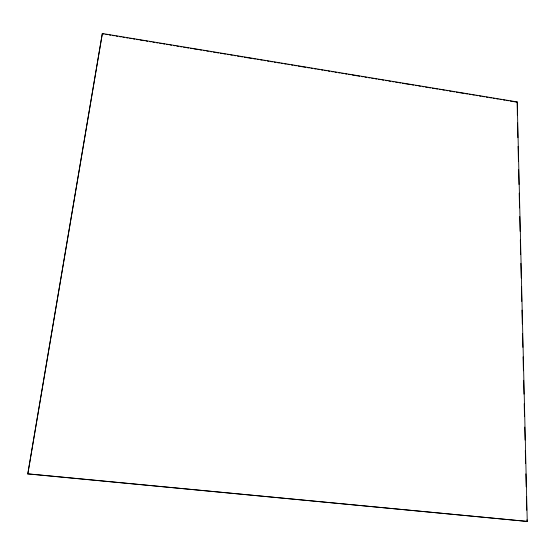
<?xml version="1.0" encoding="UTF-8"?>
<svg xmlns="http://www.w3.org/2000/svg" width="555" height="555" viewBox="0 0 555 555"><rect width="100%" height="100%" fill="white"/><g stroke="black" fill="none" stroke-linecap="round" stroke-linejoin="round"><path stroke-width="0.83" d="M27.792 473.921L102.335 33.501L517.232 101.926L527.25 521.423L27.792 473.921L102.335 33.501M517.343 115.183L517.232 101.926M27.75 473.81L527.25 521.423M102.335 33.813L104.042 34.098M105.755 34.382L107.462 34.66M109.175 34.944L110.882 35.229M112.596 35.506L114.302 35.791M116.016 36.068L117.722 36.352M119.436 36.637L121.143 36.914M122.856 37.199L124.563 37.483M126.276 37.761L127.983 38.045M129.697 38.33L131.403 38.607M133.117 38.892L134.823 39.176M136.537 39.454L138.244 39.738M139.957 40.015L144.231 40.723M145.944 41.008L147.651 41.285M149.364 41.569L151.071 41.854M152.785 42.131L154.491 42.416M156.205 42.7L157.911 42.978M159.625 43.262L161.332 43.547M163.045 43.824L164.752 44.109M166.465 44.386L168.172 44.671M169.885 44.955L171.592 45.233M173.306 45.517L175.012 45.801M176.726 46.079L178.432 46.363M180.146 46.648L181.853 46.925M183.566 47.21L185.273 47.487M186.986 47.772L188.693 48.056M190.407 48.334L192.113 48.618M193.827 48.902L198.1 49.603M199.807 49.888L201.52 50.172M203.227 50.45L204.941 50.734M206.647 51.018L208.361 51.296M210.067 51.58L211.781 51.858M213.488 52.142L215.201 52.427M216.908 52.704L218.621 52.989M220.328 53.273L222.042 53.551M223.748 53.835L225.462 54.119M227.168 54.397L228.882 54.681M230.589 54.966L232.302 55.243M234.009 55.528L235.722 55.805M237.429 56.09L239.143 56.374M240.849 56.652L242.563 56.936M244.269 57.221L251.97 58.49M253.677 58.768L255.39 59.052M257.097 59.329L258.81 59.614M260.517 59.898L262.231 60.176M263.937 60.46L265.651 60.745M267.357 61.022L269.071 61.307M270.778 61.591L272.491 61.869M274.198 62.153L275.911 62.438M277.618 62.715L279.332 62.999M281.038 63.277L282.752 63.561M284.458 63.846L286.172 64.123M287.878 64.408L289.592 64.692M291.299 64.97L293.012 65.254M294.719 65.539L296.432 65.816M298.139 66.1L305.833 67.37M307.546 67.648L309.253 67.932M310.966 68.216L312.673 68.494M314.387 68.778L316.093 69.063M317.807 69.34L319.513 69.625M321.227 69.909L322.934 70.187M324.647 70.471L326.354 70.749M328.067 71.033L329.774 71.317M331.488 71.595L333.194 71.879M334.908 72.164L336.614 72.441M338.328 72.726L340.035 73.01M341.748 73.288L343.455 73.572M345.168 73.857L346.875 74.134M348.589 74.419L350.295 74.696M352.009 74.98L359.702 76.25M361.416 76.534L363.123 76.812M364.836 77.096L366.543 77.381M368.256 77.658L369.963 77.943M371.677 78.22L373.383 78.505M375.097 78.789L376.803 79.067M378.517 79.351L380.224 79.636M381.937 79.913L383.644 80.197M385.357 80.482L387.064 80.759M388.777 81.044L390.484 81.328M392.198 81.606L393.904 81.89M395.618 82.168L397.325 82.452M399.038 82.737L400.745 83.014M402.458 83.299L410.152 84.568M411.859 84.853L413.572 85.13M415.279 85.415L416.992 85.692M418.699 85.976L420.412 86.261M422.119 86.538L423.833 86.823M425.539 87.107L427.253 87.385M428.96 87.669L430.673 87.954M432.38 88.231L434.093 88.516M435.8 88.8L437.513 89.078M439.22 89.362L440.934 89.639M442.64 89.924L444.354 90.208M446.06 90.486L447.774 90.77M449.481 91.055L451.194 91.332M452.901 91.617L454.614 91.901M456.321 92.179L464.022 93.448M465.728 93.733L467.442 94.01M469.148 94.294L470.862 94.579M472.569 94.856L474.282 95.141M475.989 95.425L477.702 95.703M479.409 95.987L481.123 96.272M482.829 96.549L484.543 96.834M486.249 97.111L487.963 97.396M489.67 97.68L491.383 97.957M493.09 98.242L494.803 98.526M496.51 98.804L498.223 99.088M499.93 99.373L501.644 99.65M503.35 99.935L505.064 100.219M506.77 100.497L508.484 100.781M510.191 101.059L517.031 102.189M517.531 122.981L517.877 137.709M518.086 146.374L518.432 161.103M518.641 169.768L518.987 184.496M519.196 193.154L519.549 207.882M519.751 216.547L520.104 231.275M520.312 239.94L520.659 254.669M520.867 263.327L521.214 278.055M521.423 286.72L521.769 301.448M521.977 310.113L522.31 323.974M522.533 333.506L522.865 347.368M523.087 356.893L523.42 370.754M523.649 380.286L523.976 394.147M524.204 403.679L524.51 416.673M524.759 427.072L525.072 440.066M525.314 450.459L525.627 463.453M525.869 473.852L526.182 486.846M526.411 496.378L526.737 510.239M526.966 519.771L527.007 521.499"/></g></svg>
